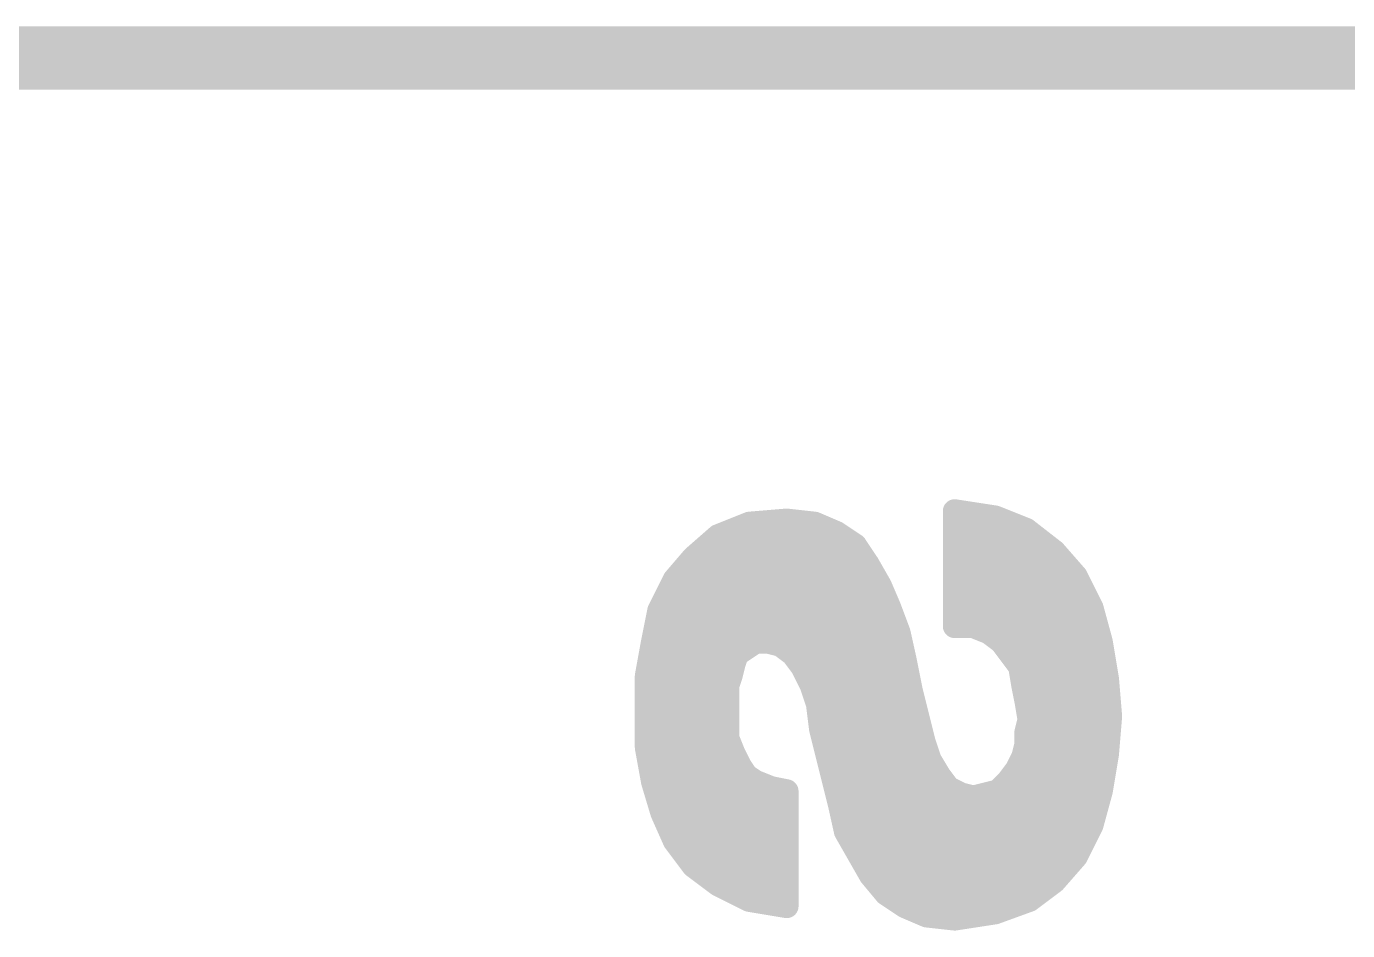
# Model space of a CAD drawing. Extents: x -22.2 to 64.4, y -24.7 to 14.1.
# Drawn here: x 29.78 to 34.026, y 11.166 to 14.072 of the extents above; entities that cross this region are included whole.
import ezdxf

# ---------------------------------------------------------------- set-up
doc = ezdxf.new("R2010")
doc.units = 0
for name, color, linetype in [('1', 12, 'CONTINUOUS'), ('16', 132, 'CONTINUOUS'), ('20', 31, 'CONTINUOUS'), ('22', 253, 'CONTINUOUS')]:
    doc.layers.add(name, color=color, linetype=linetype)

msp = doc.modelspace()

# ---------------------------------------------------------------- linework, layer by layer
at = {"layer": '1', "const_width": 0.2032}
msp.add_lwpolyline([(0, 13.97), (38.1, 13.97)], dxfattribs=at)
at = {"layer": '16', "const_width": 0.2032}
msp.add_lwpolyline([(0, 13.97), (38.1, 13.97)], dxfattribs=at)
at = {"layer": '20', "const_width": 0.2032}
msp.add_lwpolyline([(38.1, 13.97), (0, 13.97)], dxfattribs=at)
at = {"layer": '22', "const_width": 0.0381}
for points in [[(32.782, 12.514, 1), (32.7439, 12.514)], [(32.7659, 12.5328, 1), (32.7601, 12.4952)], [(32.763, 12.5159, 1), (32.763, 12.4778)], [(32.9001, 12.5117, 1), (32.8859, 12.4763)], [(32.8748, 12.4778, 1), (32.8748, 12.5159)], [(32.8901, 12.4752, 1), (32.8959, 12.5128)], [(32.1014, 12.493, 1), (32.1046, 12.455)], [(32.1101, 12.4563, 1), (32.0959, 12.4917)], [(32.2251, 12.5029, 1), (32.2209, 12.4651)], [(32.2246, 12.465, 1), (32.2214, 12.503)], [(32.3205, 12.4915, 1), (32.3055, 12.4565)], [(32.3109, 12.4551, 1), (32.3151, 12.4929)], [(33.0047, 12.469, 1), (32.9813, 12.439)], [(32.9859, 12.4363, 1), (33.0001, 12.4717)], [(31.9877, 12.4397, 1), (31.9877, 12.4016)], [(31.9959, 12.4517, 1), (32.0101, 12.4163)], [(32.0155, 12.4197, 1), (31.9905, 12.4483)], [(32.3936, 12.4599, 1), (32.3724, 12.4281)], [(32.3755, 12.4265, 1), (32.3905, 12.4615)], [(32.4181, 12.4016, 1), (32.4181, 12.4397)], [(32.4589, 12.4146, 1), (32.4271, 12.3934)], [(32.763, 12.4397, 1), (32.763, 12.4016)], [(33.0359, 12.4016, 1), (33.0359, 12.4397)], [(31.9375, 12.3516, 1), (31.9085, 12.3764)], [(32.4324, 12.3881, 1), (32.4536, 12.4199)], [(33.0973, 12.3965, 1), (33.0687, 12.3715)], [(33.0713, 12.369, 1), (33.0947, 12.399)], [(31.9062, 12.3635, 1), (31.9062, 12.3254)], [(31.9105, 12.3783, 1), (31.9355, 12.3497)], [(32.4995, 12.3535, 1), (32.4665, 12.3345)], [(32.4671, 12.3334, 1), (32.4989, 12.3546)], [(32.4827, 12.3254, 1), (32.4827, 12.3635)], [(32.763, 12.3635, 1), (32.763, 12.3254)], [(33.1177, 12.3254, 1), (33.1177, 12.3635)], [(31.8485, 12.3064, 1), (31.8775, 12.2816)], [(31.88, 12.2855, 1), (31.846, 12.3025)], [(33.17, 12.3125, 1), (33.136, 12.2955)], [(33.1387, 12.2915, 1), (33.1673, 12.3165)], [(31.8501, 12.2873, 1), (31.8501, 12.2492)], [(32.5405, 12.2815, 1), (32.5055, 12.2665)], [(32.5065, 12.2645, 1), (32.5395, 12.2835)], [(32.5255, 12.2492, 1), (32.5255, 12.2873)], [(32.763, 12.2873, 1), (32.763, 12.2492)], [(33.1709, 12.2492, 1), (33.1709, 12.2873)], [(31.8126, 12.2111, 1), (31.8126, 12.173)], [(31.8317, 12.1903, 1), (31.7943, 12.1977)], [(32.5708, 12.2107, 1), (32.5352, 12.1973)], [(32.5355, 12.1965, 1), (32.5705, 12.2115)], [(32.5575, 12.173, 1), (32.5575, 12.2111)], [(32.763, 12.2111, 1), (32.763, 12.173)], [(33.2214, 12.209, 1), (33.1846, 12.199)], [(33.186, 12.1955, 1), (33.22, 12.2125)], [(33.2063, 12.173, 1), (33.2063, 12.2111)], [(31.796, 12.2025, 1), (31.83, 12.1855)], [(31.7974, 12.1349, 1), (31.7974, 12.0968)], [(32.6016, 12.1281, 1), (32.5644, 12.1199)], [(32.5652, 12.1173, 1), (32.6008, 12.1307)], [(32.5848, 12.0968, 1), (32.5848, 12.1349)], [(32.7439, 12.144, 1), (32.782, 12.144)], [(32.763, 12.1631, 1), (32.763, 12.125)], [(32.8301, 12.1617, 1), (32.8159, 12.1263)], [(32.823, 12.125, 1), (32.823, 12.1631)], [(32.8844, 12.1392, 1), (32.8616, 12.1088)], [(32.8839, 12.1349, 1), (32.8839, 12.0968)], [(32.8659, 12.1063, 1), (32.8801, 12.1417)], [(33.2271, 12.0968, 1), (33.2271, 12.1349)], [(31.7743, 12.0977, 1), (31.8117, 12.0903)], [(31.8117, 12.0906, 1), (31.7743, 12.0974)], [(32.123, 12.1131, 1), (32.123, 12.075)], [(32.1336, 12.0781, 1), (32.1124, 12.1099)], [(32.1676, 12.1125, 1), (32.1584, 12.0755)], [(32.163, 12.075, 1), (32.163, 12.1131)], [(32.2144, 12.0992, 1), (32.1916, 12.0688)], [(32.1984, 12.0655, 1), (32.2076, 12.1025)], [(32.9282, 12.1054, 1), (32.8978, 12.0826)], [(32.9016, 12.0788, 1), (32.9244, 12.1092)], [(33.2518, 12.0971, 1), (33.2142, 12.0909)], [(33.2146, 12.089, 1), (33.2514, 12.099)], [(31.7831, 12.0587, 1), (31.7831, 12.0206)], [(32.0715, 12.0194, 1), (32.0345, 12.0286)], [(32.0524, 12.0699, 1), (32.0736, 12.0381)], [(32.0811, 12.048, 1), (32.0449, 12.06)], [(32.0582, 12.0206, 1), (32.0582, 12.0587)], [(32.2582, 12.0654, 1), (32.2278, 12.0426)], [(32.2316, 12.0388, 1), (32.2544, 12.0692)], [(32.2538, 12.0587, 1), (32.2538, 12.0206)], [(32.6217, 12.0377, 1), (32.5843, 12.0303)], [(32.6018, 12.0206, 1), (32.6018, 12.0587)], [(32.9538, 12.0587, 1), (32.9538, 12.0206)], [(33.2421, 12.0206, 1), (33.2421, 12.0587)], [(31.7921, 11.984, 1), (31.754, 11.984)], [(32.0611, 11.978, 1), (32.0249, 11.99)], [(32.0349, 12.03, 1), (32.0711, 12.018)], [(32.29, 12.0225, 1), (32.256, 12.0055)], [(32.2578, 12.0026, 1), (32.2882, 12.0254)], [(32.5844, 12.0299, 1), (32.6216, 12.0381)], [(32.9918, 12.0171, 1), (32.9542, 12.0109)], [(32.9578, 12.0026, 1), (32.9882, 12.0254)], [(31.7543, 11.9874, 1), (31.7917, 11.9806)], [(31.773, 11.9825, 1), (31.773, 11.9444)], [(32.0149, 11.96, 1), (32.0511, 11.948)], [(32.0521, 11.954, 1), (32.014, 11.954)], [(32.0245, 11.9886, 1), (32.0615, 11.9794)], [(32.0361, 11.9444, 1), (32.0361, 11.9825)], [(32.2983, 11.9825, 1), (32.2983, 11.9444)], [(32.3211, 11.96, 1), (32.2849, 11.948)], [(32.286, 11.9455, 1), (32.32, 11.9625)], [(32.6171, 11.9444, 1), (32.6171, 11.9825)], [(32.9814, 11.9825, 1), (32.9814, 11.9444)], [(33.0017, 11.9577, 1), (32.9643, 11.9503)], [(32.9642, 11.9509, 1), (33.0018, 11.9571)], [(33.272, 11.9756, 1), (33.234, 11.9724)], [(33.2342, 11.9709, 1), (33.2718, 11.9771)], [(33.2539, 11.9444, 1), (33.2539, 11.9825)], [(32.3419, 11.8964, 1), (32.3041, 11.8916)], [(32.6415, 11.9386, 1), (32.6045, 11.9294)], [(32.6043, 11.9303, 1), (32.6417, 11.9377)], [(33.0118, 11.9071, 1), (32.9742, 11.9009)], [(31.773, 11.9063, 1), (31.773, 11.8681)], [(32.033, 11.8681, 1), (32.033, 11.9063)], [(32.3239, 11.9063, 1), (32.3239, 11.8681)], [(32.3049, 11.888, 1), (32.3411, 11.9)], [(32.6347, 11.8681, 1), (32.6347, 11.9063)], [(32.9743, 11.9003, 1), (33.0117, 11.9077)], [(32.9958, 11.9063, 1), (32.9958, 11.8681)], [(33.282, 11.8524, 1), (33.244, 11.8556)], [(33.2602, 11.8681, 1), (33.2602, 11.9063)], [(31.773, 11.83, 1), (31.773, 11.7919)], [(32.033, 11.7919, 1), (32.033, 11.83)], [(32.3515, 11.8186, 1), (32.3145, 11.8094)], [(32.3338, 11.83, 1), (32.3338, 11.7919)], [(32.6538, 11.7919, 1), (32.6538, 11.83)], [(32.9948, 11.83, 1), (32.9948, 11.7919)], [(32.9842, 11.8409, 1), (33.0218, 11.8471)], [(33.0215, 11.8394, 1), (32.9845, 11.8486)], [(33.244, 11.8524, 1), (33.282, 11.8556)], [(33.2594, 11.7919, 1), (33.2594, 11.83)], [(32.0507, 11.7911, 1), (32.0153, 11.7769)], [(32.3141, 11.8116, 1), (32.3519, 11.8164)], [(32.6811, 11.78, 1), (32.6449, 11.768)], [(33.0121, 11.804, 1), (32.974, 11.804)], [(32.9745, 11.8086, 1), (33.0115, 11.7994)], [(31.7917, 11.7574, 1), (31.7543, 11.7506)], [(31.754, 11.754, 1), (31.7921, 11.754)], [(31.7765, 11.7538, 1), (31.7765, 11.7157)], [(32.014, 11.784, 1), (32.0521, 11.784)], [(32.07, 11.7425, 1), (32.036, 11.7255)], [(32.0527, 11.7157, 1), (32.0527, 11.7538)], [(32.3528, 11.7538, 1), (32.3528, 11.7157)], [(32.6445, 11.7694, 1), (32.6815, 11.7786)], [(32.6761, 11.7157, 1), (32.6761, 11.7538)], [(33, 11.7155, 1), (32.966, 11.7325)], [(32.9857, 11.7538, 1), (32.9857, 11.7157)], [(32.974, 11.764, 1), (33.0121, 11.764)], [(33.0115, 11.7594, 1), (32.9745, 11.7686)], [(33.2718, 11.7309, 1), (33.2342, 11.7371)], [(33.2531, 11.7157, 1), (33.2531, 11.7538)], [(32.0353, 11.7269, 1), (32.0707, 11.7411)], [(32.0889, 11.7046, 1), (32.0571, 11.6834)], [(32.056, 11.6855, 1), (32.09, 11.7025)], [(32.6993, 11.7238, 1), (32.6667, 11.7042)], [(32.6649, 11.708, 1), (32.7011, 11.72)], [(32.9782, 11.6726, 1), (32.9478, 11.6954)], [(32.9645, 11.7286, 1), (33.0015, 11.7194)], [(33.234, 11.7356, 1), (33.272, 11.7324)], [(31.7903, 11.6776, 1), (31.7903, 11.6395)], [(31.8112, 11.6495, 1), (31.7748, 11.6385)], [(32.1036, 11.6799, 1), (32.0824, 11.6481)], [(32.0771, 11.6534, 1), (32.1089, 11.6746)], [(32.1011, 11.6395, 1), (32.1011, 11.6776)], [(32.1301, 11.6617, 1), (32.1159, 11.6263)], [(32.1124, 11.6281, 1), (32.1336, 11.6599)], [(32.3719, 11.6776, 1), (32.3719, 11.6395)], [(32.7282, 11.6754, 1), (32.6978, 11.6526)], [(32.6967, 11.6542, 1), (32.7293, 11.6738)], [(32.7171, 11.6395, 1), (32.7171, 11.6776)], [(32.9465, 11.6305, 1), (32.9195, 11.6575)], [(32.944, 11.6776, 1), (32.944, 11.6395)], [(32.946, 11.6925, 1), (32.98, 11.6755)], [(33.2404, 11.6395, 1), (33.2404, 11.6776)], [(31.7743, 11.6406, 1), (31.8117, 11.6474)], [(32.1767, 11.6427, 1), (32.1693, 11.6053)], [(32.1659, 11.6063, 1), (32.1801, 11.6417)], [(32.242, 11.614, 1), (32.2039, 11.614)], [(32.2193, 11.5953, 1), (32.2267, 11.6327)], [(32.7515, 11.641, 1), (32.7345, 11.607)], [(32.7278, 11.6126, 1), (32.7582, 11.6354)], [(32.7876, 11.6225, 1), (32.7784, 11.5855)], [(32.7745, 11.587, 1), (32.7915, 11.621)], [(32.8895, 11.6275, 1), (32.9165, 11.6005)], [(32.9076, 11.5955, 1), (32.8984, 11.6325)], [(32.9178, 11.6554, 1), (32.9482, 11.6326)], [(33.2142, 11.6171, 1), (33.2518, 11.6109)], [(33.2514, 11.609, 1), (33.2146, 11.619)], [(31.8115, 11.6014, 1), (31.8115, 11.5633)], [(32.223, 11.5633, 1), (32.223, 11.6014)], [(32.3909, 11.6014, 1), (32.3909, 11.5633)], [(32.4116, 11.5781, 1), (32.3744, 11.5699)], [(32.3745, 11.5694, 1), (32.4115, 11.5786)], [(32.8184, 11.6125, 1), (32.8276, 11.5755)], [(32.8184, 11.5755, 1), (32.8276, 11.6125)], [(33.2244, 11.5633, 1), (33.2244, 11.6014)], [(31.8404, 11.5517, 1), (31.8056, 11.5363)], [(31.8048, 11.5385, 1), (31.8412, 11.5495)], [(31.8398, 11.5252, 1), (31.8398, 11.4871)], [(32.223, 11.4871, 1), (32.223, 11.5252)], [(32.4081, 11.5252, 1), (32.4081, 11.4871)], [(32.4295, 11.4935, 1), (32.3965, 11.4745)], [(32.3944, 11.4799, 1), (32.4316, 11.4881)], [(33.1846, 11.509, 1), (33.2214, 11.499)], [(33.22, 11.4955, 1), (33.186, 11.5125)], [(33.2036, 11.4871, 1), (33.2036, 11.5252)], [(31.8782, 11.4654, 1), (31.8478, 11.4426)], [(31.8456, 11.4463, 1), (31.8804, 11.4617)], [(31.881, 11.449, 1), (31.881, 11.4109)], [(32.223, 11.4109, 1), (32.223, 11.449)], [(32.4439, 11.449, 1), (32.4439, 11.4109)], [(33.166, 11.4109, 1), (33.166, 11.449)], [(33.136, 11.4125, 1), (33.17, 11.3955)], [(33.1673, 11.3915, 1), (33.1387, 11.4165)], [(31.9344, 11.3892, 1), (31.9116, 11.3588)], [(31.9078, 11.3626, 1), (31.9382, 11.3854)], [(31.9499, 11.3728, 1), (31.9499, 11.3347)], [(32.223, 11.3347, 1), (32.223, 11.3728)], [(32.4874, 11.3728, 1), (32.4874, 11.3347)], [(32.5076, 11.3562, 1), (32.4784, 11.3318)], [(33.1091, 11.3347, 1), (33.1091, 11.3728)], [(32.0115, 11.331, 1), (31.9945, 11.297)], [(31.9916, 11.2988, 1), (32.0144, 11.3292)], [(32.4765, 11.3345, 1), (32.5095, 11.3535)], [(33.0687, 11.3365, 1), (33.0973, 11.3115)], [(33.0944, 11.3088, 1), (33.0716, 11.3392)], [(32.0758, 11.2967, 1), (32.0758, 11.2586)], [(32.1061, 11.2828, 1), (32.0999, 11.2452)], [(32.0945, 11.247, 1), (32.1115, 11.281)], [(32.223, 11.2586, 1), (32.223, 11.2967)], [(32.5536, 11.2999, 1), (32.5324, 11.2681)], [(32.5284, 11.2718, 1), (32.5576, 11.2962)], [(32.5526, 11.2967, 1), (32.5526, 11.2586)], [(32.9916, 11.2792, 1), (33.0144, 11.2488)], [(33.0095, 11.2461, 1), (32.9965, 11.2819)], [(33.0211, 11.2586, 1), (33.0211, 11.2967)], [(32.2039, 11.244, 1), (32.242, 11.244)], [(32.2199, 11.2252, 1), (32.2261, 11.2628)], [(32.6105, 11.2615, 1), (32.5955, 11.2265)], [(32.5924, 11.2281, 1), (32.6136, 11.2599)], [(32.8865, 11.2419, 1), (32.8995, 11.2061)], [(32.8959, 11.2052, 1), (32.8901, 11.2428)], [(32.6751, 11.2329, 1), (32.6709, 11.1951)], [(32.6655, 11.1965, 1), (32.6805, 11.2315)], [(32.7601, 11.2228, 1), (32.7659, 11.1852)], [(32.7609, 11.1851, 1), (32.7651, 11.2229)]]:
    msp.add_lwpolyline(points, format="xyb", dxfattribs=at)
at = {"layer": '22', "const_width": 0.0762}
for points in [[(32.893, 12.494), (32.763, 12.514)], [(32.763, 12.514), (32.763, 12.144)], [(32.763, 12.4968), (32.8748, 12.4968)], [(32.993, 12.454), (32.893, 12.494)], [(32.103, 12.474), (32.003, 12.434)], [(32.223, 12.484), (32.103, 12.474)], [(32.313, 12.474), (32.223, 12.484)], [(32.383, 12.444), (32.313, 12.474)], [(33.083, 12.384), (32.993, 12.454)], [(32.003, 12.434), (31.923, 12.364)], [(31.9877, 12.4206), (32.4181, 12.4206)], [(32.443, 12.404), (32.383, 12.444)], [(32.483, 12.344), (32.443, 12.404)], [(32.763, 12.4206), (33.0359, 12.4206)], [(31.923, 12.364), (31.863, 12.294)], [(33.153, 12.304), (33.083, 12.384)], [(31.9062, 12.3444), (32.4827, 12.3444)], [(32.523, 12.274), (32.483, 12.344)], [(32.763, 12.3444), (33.1177, 12.3444)], [(31.863, 12.294), (31.813, 12.194)], [(33.203, 12.204), (33.153, 12.304)], [(31.8501, 12.2682), (32.5255, 12.2682)], [(32.553, 12.204), (32.523, 12.274)], [(32.763, 12.2682), (33.1709, 12.2682)], [(31.813, 12.194), (31.793, 12.094)], [(31.8126, 12.192), (32.5575, 12.192)], [(32.583, 12.124), (32.553, 12.204)], [(32.763, 12.192), (33.2063, 12.192)], [(33.233, 12.094), (33.203, 12.204)], [(31.7974, 12.1158), (32.5848, 12.1158)], [(32.603, 12.034), (32.583, 12.124)], [(32.763, 12.144), (32.823, 12.144)], [(32.823, 12.144), (32.873, 12.124)], [(32.873, 12.124), (32.913, 12.094)], [(32.8839, 12.1158), (33.2271, 12.1158)], [(31.793, 12.094), (31.773, 11.984)], [(32.063, 12.054), (32.123, 12.094)], [(32.123, 12.094), (32.163, 12.094)], [(32.163, 12.094), (32.203, 12.084)], [(32.203, 12.084), (32.243, 12.054)], [(32.913, 12.094), (32.973, 12.014)], [(33.253, 11.974), (33.233, 12.094)], [(31.7831, 12.0396), (32.0582, 12.0396)], [(32.043, 11.984), (32.053, 12.024)], [(32.053, 12.024), (32.063, 12.054)], [(32.243, 12.054), (32.273, 12.014)], [(32.2538, 12.0396), (32.6018, 12.0396)], [(32.623, 11.934), (32.603, 12.034)], [(32.9538, 12.0396), (33.2421, 12.0396)], [(31.773, 11.984), (31.773, 11.754)], [(32.033, 11.954), (32.043, 11.984)], [(32.273, 12.014), (32.303, 11.954)], [(32.973, 12.014), (32.983, 11.954)], [(31.773, 11.9634), (32.0361, 11.9634)], [(32.033, 11.784), (32.033, 11.954)], [(32.2983, 11.9634), (32.6171, 11.9634)], [(32.303, 11.954), (32.323, 11.894)], [(32.9814, 11.9634), (33.2539, 11.9634)], [(32.983, 11.954), (32.993, 11.904)], [(33.263, 11.854), (33.253, 11.974)], [(32.323, 11.894), (32.333, 11.814)], [(32.663, 11.774), (32.623, 11.934)], [(32.993, 11.904), (33.003, 11.844)], [(31.773, 11.8872), (32.033, 11.8872)], [(32.3239, 11.8872), (32.6347, 11.8872)], [(32.9958, 11.8872), (33.2602, 11.8872)], [(33.253, 11.734), (33.263, 11.854)], [(31.773, 11.811), (32.033, 11.811)], [(32.333, 11.814), (32.393, 11.574)], [(32.3338, 11.811), (32.6538, 11.811)], [(33.003, 11.844), (32.993, 11.804)], [(32.9948, 11.811), (33.2594, 11.811)], [(32.053, 11.734), (32.033, 11.784)], [(32.683, 11.714), (32.663, 11.774)], [(32.993, 11.804), (32.993, 11.764)], [(31.773, 11.754), (31.793, 11.644)], [(31.7765, 11.7348), (32.0527, 11.7348)], [(32.073, 11.694), (32.053, 11.734)], [(32.3528, 11.7348), (32.6761, 11.7348)], [(32.983, 11.724), (32.963, 11.684)], [(32.993, 11.764), (32.983, 11.724)], [(32.9857, 11.7348), (33.2531, 11.7348)], [(33.233, 11.614), (33.253, 11.734)], [(32.093, 11.664), (32.073, 11.694)], [(32.713, 11.664), (32.683, 11.714)], [(32.963, 11.684), (32.933, 11.644)], [(31.7903, 11.6586), (32.1011, 11.6586)], [(31.793, 11.644), (31.823, 11.544)], [(32.123, 11.644), (32.093, 11.664)], [(32.173, 11.624), (32.123, 11.644)], [(32.3719, 11.6586), (32.7171, 11.6586)], [(32.743, 11.624), (32.713, 11.664)], [(32.933, 11.644), (32.903, 11.614)], [(32.944, 11.6586), (33.2404, 11.6586)], [(32.223, 11.614), (32.173, 11.624)], [(32.223, 11.244), (32.223, 11.614)], [(32.783, 11.604), (32.743, 11.624)], [(32.823, 11.594), (32.783, 11.604)], [(32.903, 11.614), (32.823, 11.594)], [(33.203, 11.504), (33.233, 11.614)], [(31.8115, 11.5824), (32.223, 11.5824)], [(32.3909, 11.5824), (33.2244, 11.5824)], [(32.393, 11.574), (32.413, 11.484)], [(31.823, 11.544), (31.863, 11.454)], [(31.8398, 11.5062), (32.223, 11.5062)], [(32.4081, 11.5062), (33.2036, 11.5062)], [(32.413, 11.484), (32.493, 11.344)], [(33.153, 11.404), (33.203, 11.504)], [(31.863, 11.454), (31.923, 11.374)], [(31.881, 11.43), (32.223, 11.43)], [(32.4439, 11.43), (33.166, 11.43)], [(33.083, 11.324), (33.153, 11.404)], [(31.923, 11.374), (32.003, 11.314)], [(31.9499, 11.3538), (32.223, 11.3538)], [(32.4874, 11.3538), (33.1091, 11.3538)], [(32.493, 11.344), (32.543, 11.284)], [(32.003, 11.314), (32.103, 11.264)], [(33.003, 11.264), (33.083, 11.324)], [(32.0758, 11.2776), (32.223, 11.2776)], [(32.103, 11.264), (32.223, 11.244)], [(32.543, 11.284), (32.603, 11.244)], [(32.5526, 11.2776), (33.0211, 11.2776)], [(32.893, 11.224), (33.003, 11.264)], [(32.603, 11.244), (32.673, 11.214)], [(32.673, 11.214), (32.763, 11.204)], [(32.763, 11.204), (32.893, 11.224)]]:
    msp.add_lwpolyline(points, dxfattribs=at)

doc.saveas('drawing.dxf')
